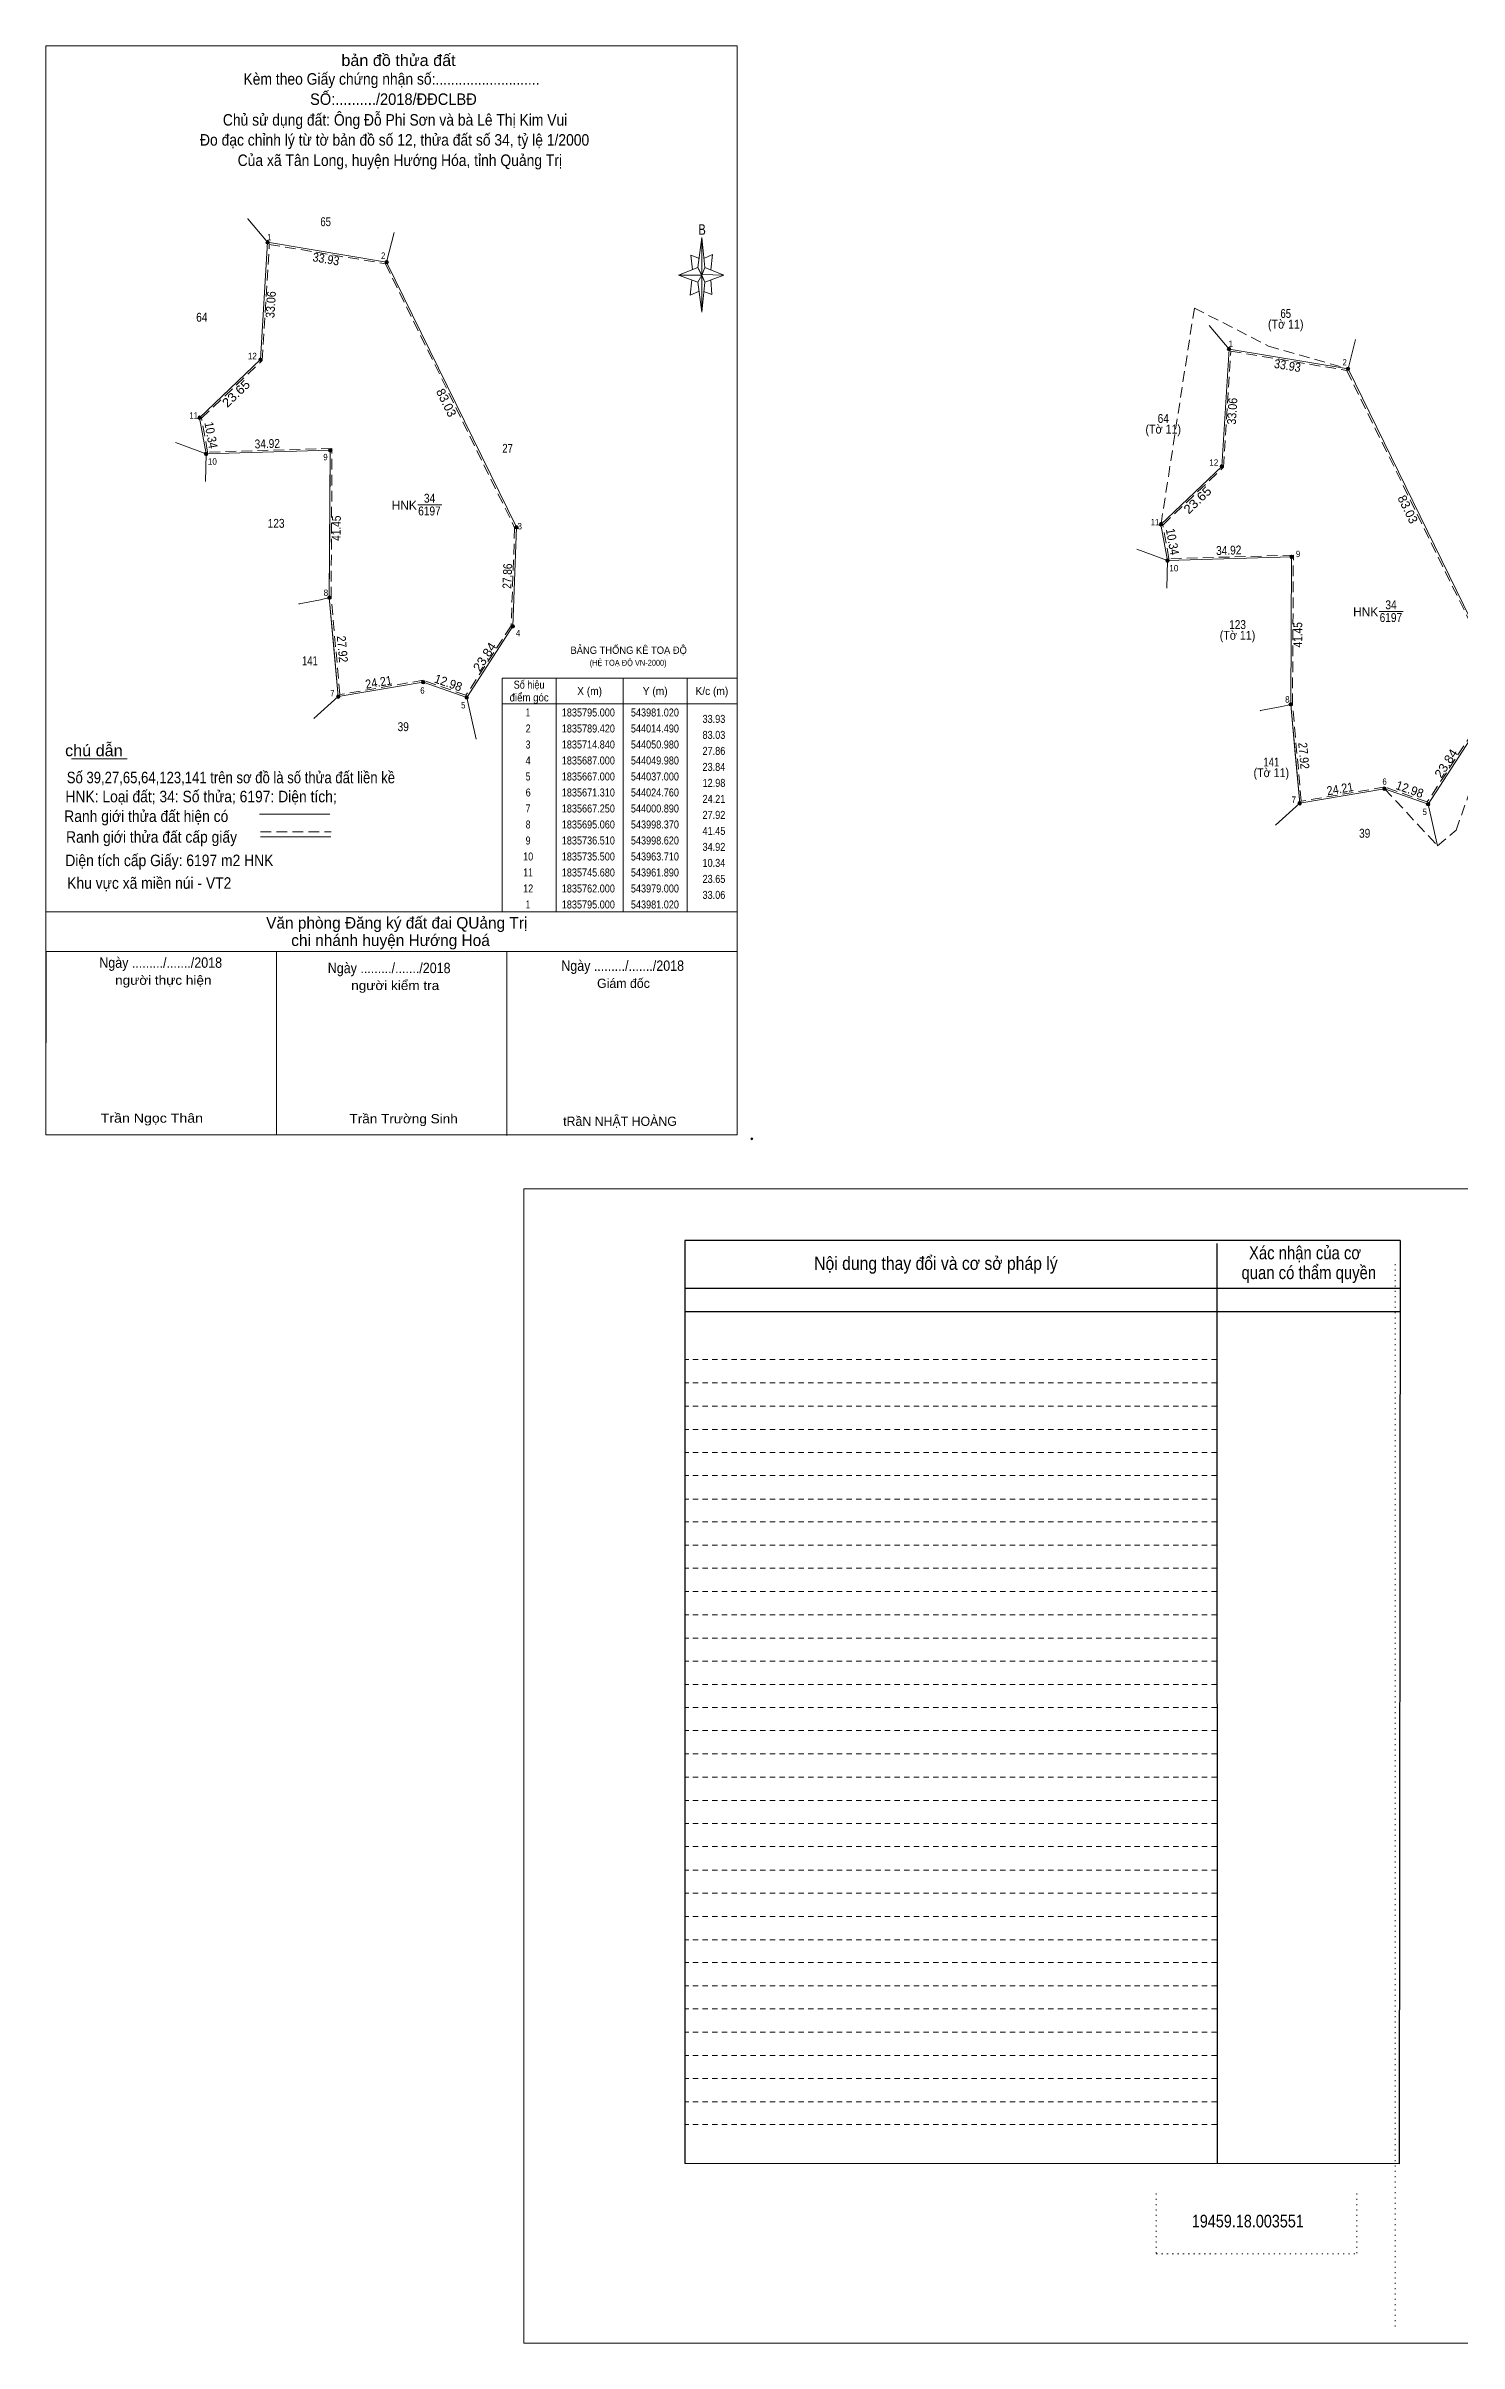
# Model space of a CAD drawing. Header units: metres. Extents: x 543204 to 544731, y 1835234 to 1835953.
# Drawn here: x 543648 to 544046, y 1835234 to 1835880 of the extents above; entities that cross this region are included whole.
import ezdxf
from ezdxf.enums import TextEntityAlignment as Align

# ---------------------------------------------------------------- set-up
doc = ezdxf.new("R2010")
doc.units = ezdxf.units.M
doc.header["$PDMODE"] = 32
doc.header["$PDSIZE"] = 0.5
for name, pattern in [('DOTTED', [1.5, 0.3, -1.2]), ('MEDIUM_DASHED', [4.5, 3, -1.5]), ('SHORT_DASHED', [2.7, 1.5, -1.2])]:
    doc.linetypes.add(name, pattern=pattern)
for name, color, linetype, lineweight in [('1', 7, 'DOTTED', 13), ('10', 7, 'Continuous', 13), ('17', 7, 'Continuous', 13), ('18', 7, 'Continuous', 25), ('28', 7, 'SHORT_DASHED', 13), ('5', 7, 'Continuous', 13), ('52', 7, 'Continuous', 13), ('54', 7, 'Continuous', 13), ('6', 7, 'Continuous', 13), ('63', 7, 'Continuous', 13)]:
    doc.layers.add(name, color=color, linetype=linetype, lineweight=lineweight)

msp = doc.modelspace()

# ---------------------------------------------------------------- hatches: boundary and pattern name
at = {"layer": '63'}
for points in [[(543711.171, 1835825.005, 1), (543710.171, 1835825.005, 1)], [(543744.641, 1835819.425, 1), (543743.641, 1835819.425, 1)], [(543709.151, 1835792.005, 1), (543708.151, 1835792.005, 1)], [(543981.52, 1835795, 1), (543980.52, 1835795, 1)], [(544014.99, 1835789.42, 1), (544013.99, 1835789.42, 1)], [(543692.041, 1835775.685, 1), (543691.041, 1835775.685, 1)], [(543728.771, 1835766.515, 1), (543727.771, 1835766.515, 1)], [(543693.861, 1835765.505, 1), (543692.861, 1835765.505, 1)], [(543979.5, 1835762, 1), (543978.5, 1835762, 1)], [(543781.131, 1835744.845, 1), (543780.131, 1835744.845, 1)], [(543962.39, 1835745.68, 1), (543961.39, 1835745.68, 1)], [(543964.21, 1835735.5, 1), (543963.21, 1835735.5, 1)], [(543999.12, 1835736.51, 1), (543998.12, 1835736.51, 1)], [(543728.521, 1835725.065, 1), (543727.521, 1835725.065, 1)], [(543780.131, 1835717.005, 1), (543779.131, 1835717.005, 1)], [(543731.041, 1835697.255, 1), (543730.041, 1835697.255, 1)], [(543754.911, 1835701.315, 1), (543753.911, 1835701.315, 1)], [(543767.151, 1835697.005, 1), (543766.151, 1835697.005, 1)], [(543998.87, 1835695.06, 1), (543997.87, 1835695.06, 1)], [(544025.26, 1835671.31, 1), (544024.26, 1835671.31, 1)], [(544001.39, 1835667.25, 1), (544000.39, 1835667.25, 1)], [(544037.5, 1835667, 1), (544036.5, 1835667, 1)]]:
    msp.add_hatch(color=256, dxfattribs=at).paths.add_polyline_path(points)

# ---------------------------------------------------------------- linework, layer by layer
at = {"layer": '1'}
for p, q in [((544027.76, 1835537.62), (544027.76, 1835238.82)), ((543960.58, 1835276.24), (543960.58, 1835259.24)), ((544016.96, 1835276.24), (544016.96, 1835259.24)), ((543960.58, 1835259.24), (544016.96, 1835259.24))]:
    msp.add_line(p, q, dxfattribs=at)
at = {"layer": '1', "linetype": 'Continuous'}
for points in [[(543710.67, 1835825.01), (543744.14, 1835819.43), (543780.63, 1835744.85), (543779.63, 1835717.01), (543766.65, 1835697.01), (543754.41, 1835701.32), (543730.54, 1835697.26), (543728.02, 1835725.07), (543728.27, 1835766.52), (543693.36, 1835765.51), (543691.54, 1835775.69), (543708.65, 1835792.01)], [(543981.02, 1835795), (544014.49, 1835789.42), (544050.98, 1835714.84), (544049.98, 1835687), (544037, 1835667), (544024.76, 1835671.31), (544000.89, 1835667.25), (543998.37, 1835695.06), (543998.62, 1835736.51), (543963.71, 1835735.5), (543961.89, 1835745.68), (543979, 1835762)], [(543782.72, 1835234.18), (544245.42, 1835234.18), (544245.42, 1835558.84), (543782.72, 1835558.84)], [(543782.72, 1835558.84), (544245.42, 1835558.84), (544245.42, 1835234.18), (543782.72, 1835234.18)]]:
    msp.add_lwpolyline(points, close=True, dxfattribs=at)
at = {"layer": '1', "linetype": 'MEDIUM_DASHED'}
for points in [[(543711.14, 1835824.43), (543743.8, 1835818.98), (543780.13, 1835744.74), (543779.14, 1835717.17), (543766.44, 1835697.61), (543754.45, 1835701.83), (543730.99, 1835697.84), (543728.52, 1835725.09), (543728.77, 1835767.03), (543693.78, 1835766.02), (543692.08, 1835775.51), (543709.14, 1835791.78)], [(543981.49, 1835794.42), (544014.15, 1835788.97), (544050.48, 1835714.73), (544049.49, 1835687.16), (544036.79, 1835667.6), (544024.8, 1835671.82), (544001.34, 1835667.83), (543998.87, 1835695.08), (543999.12, 1835737.02), (543964.13, 1835736.01), (543962.43, 1835745.5), (543979.49, 1835761.77)]]:
    msp.add_lwpolyline(points, close=True, dxfattribs=at)
at = {"layer": '10'}
for p, q in [((543693.36, 1835765.51), (543684.76, 1835768.75)), ((543693.36, 1835765.51), (543693.22, 1835757.73)), ((543963.71, 1835735.5), (543955.11, 1835738.74)), ((543963.71, 1835735.5), (543963.57, 1835727.72)), ((543730.54, 1835697.26), (543728.02, 1835725.07)), ((543723.7, 1835691.09), (543730.54, 1835697.26)), ((544000.89, 1835667.25), (543998.37, 1835695.06)), ((543994.05, 1835661.08), (544000.89, 1835667.25))]:
    msp.add_line(p, q, dxfattribs=at)
for points in [[(543693.36, 1835765.51), (543728.27, 1835766.52), (543728.02, 1835725.07)], [(543693.36, 1835765.51), (543728.27, 1835766.52), (543728.02, 1835725.07)], [(543963.71, 1835735.5), (543998.62, 1835736.51), (543998.37, 1835695.06)], [(543963.71, 1835735.5), (543998.62, 1835736.51), (543998.37, 1835695.06)], [(543728.02, 1835725.07), (543725.56, 1835724.46), (543719.56, 1835723.32), (543719.47, 1835723.26)], [(543723.7, 1835691.09), (543730.54, 1835697.26), (543728.02, 1835725.07)], [(543998.37, 1835695.06), (543995.91, 1835694.45), (543989.91, 1835693.31), (543989.82, 1835693.25)], [(543994.05, 1835661.08), (544000.89, 1835667.25), (543998.37, 1835695.06)]]:
    msp.add_lwpolyline(points, dxfattribs=at)
at = {"layer": '17'}
for p, q in [((543655.5, 1835679.77), (543671.13, 1835679.77)), ((543648.33, 1835573.96), (543648.37, 1835625.6)), ((543713.13, 1835573.91), (543713.17, 1835625.53)), ((543777.93, 1835573.85), (543777.97, 1835625.49))]:
    msp.add_line(p, q, dxfattribs=at)
at = {"layer": '28', "linetype": 'Continuous', "lineweight": 25}
for p, q in [((544029.14, 1835544.28), (543827.96, 1835544.28)), ((543977.58, 1835543.46), (543977.72, 1835284.62)), ((544029.14, 1835544.28), (544028.9, 1835284.6)), ((544029.14, 1835530.74), (543828.18, 1835530.74)), ((544029.14, 1835530.74), (543828.18, 1835530.74)), ((544029.14, 1835524.18), (543828.18, 1835524.18)), ((544028.9, 1835284.6), (543827.96, 1835284.72))]:
    msp.add_line(p, q, dxfattribs=at)
at = {"layer": '28'}
for p, q in [((543977.58, 1835510.76), (543827.96, 1835510.76)), ((543977.58, 1835504.26), (543827.96, 1835504.26)), ((543977.58, 1835497.7), (543827.96, 1835497.7)), ((543977.58, 1835491.14), (543827.96, 1835491.14)), ((543977.58, 1835484.66), (543827.96, 1835484.66)), ((543977.58, 1835478.14), (543827.96, 1835478.14)), ((543977.58, 1835471.56), (543827.96, 1835471.56)), ((543977.58, 1835465.14), (543827.96, 1835465.14)), ((543977.58, 1835458.58), (543827.96, 1835458.58)), ((543977.58, 1835452.1), (543827.96, 1835452.1)), ((543977.58, 1835445.56), (543827.96, 1835445.56)), ((543977.58, 1835438.98), (543827.96, 1835438.98)), ((543977.58, 1835432.42), (543827.96, 1835432.42)), ((543977.58, 1835425.96), (543827.96, 1835425.96)), ((543977.58, 1835419.44), (543827.96, 1835419.44)), ((543977.58, 1835412.92), (543827.96, 1835412.92)), ((543977.58, 1835406.42), (543827.96, 1835406.42)), ((543977.58, 1835399.94), (543827.96, 1835399.94)), ((543977.58, 1835393.38), (543827.96, 1835393.38)), ((543977.58, 1835386.82), (543827.96, 1835386.82)), ((543977.58, 1835380.3), (543827.96, 1835380.3)), ((543977.58, 1835373.8), (543827.96, 1835373.8)), ((543977.58, 1835367.22), (543827.96, 1835367.22)), ((543977.58, 1835360.74), (543827.96, 1835360.74)), ((543977.58, 1835354.18), (543827.96, 1835354.18)), ((543977.58, 1835347.62), (543827.96, 1835347.62)), ((543977.58, 1835341.2), (543827.96, 1835341.2)), ((543977.58, 1835334.62), (543827.96, 1835334.62)), ((543977.58, 1835328.14), (543827.96, 1835328.14)), ((543977.58, 1835321.58), (543827.96, 1835321.58)), ((543977.58, 1835315.1), (543827.96, 1835315.1)), ((543977.58, 1835308.6), (543827.96, 1835308.6)), ((543977.58, 1835302), (543827.96, 1835302)), ((543977.58, 1835295.62), (543827.96, 1835295.62))]:
    msp.add_line(p, q, dxfattribs=at)
at = {"layer": '28', "linetype": 'Continuous', "lineweight": 25}
msp.add_lwpolyline([(544029.14, 1835544.28), (543827.96, 1835544.28), (543827.96, 1835284.72)], dxfattribs=at)
at = {"layer": '5'}
for p, q in [((543831.65, 1835817.9), (543832.73, 1835826.33)), ((543831.65, 1835813.8), (543826.25, 1835815.74)), ((543833.59, 1835813.8), (543832.73, 1835805.37)), ((543833.59, 1835817.9), (543838.99, 1835815.74)), ((543835.32, 1835814.45), (543835.54, 1835810.34)), ((543835.54, 1835810.34), (543833.38, 1835811.21))]:
    msp.add_line(p, q, dxfattribs=at)
for points in [[(543648.33, 1835880.24), (543842.73, 1835880.24), (543842.73, 1835573.96), (543648.33, 1835573.96)], [(543832.73, 1835826.33), (543833.59, 1835817.9), (543832.73, 1835815.74)], [(543832.73, 1835815.74), (543826.25, 1835815.74), (543831.65, 1835817.9), (543833.59, 1835813.8), (543838.99, 1835815.74), (543832.73, 1835815.96)], [(543832.73, 1835815.74), (543832.73, 1835805.37), (543831.65, 1835813.8)]]:
    msp.add_lwpolyline(points, close=True, dxfattribs=at)
for points in [[(543832.08, 1835820.49), (543829.7, 1835821.36), (543830.14, 1835817.25)], [(543833.38, 1835820.49), (543835.75, 1835821.57), (543835.32, 1835817.25)], [(543832.73, 1835815.74), (543831.65, 1835817.9), (543826.25, 1835815.74)], [(543829.92, 1835814.45), (543829.49, 1835810.13), (543831.86, 1835811.21)], [(543832.73, 1835815.74), (543833.59, 1835813.8), (543838.99, 1835815.74)]]:
    msp.add_lwpolyline(points, dxfattribs=at)
at = {"layer": '52'}
for p, q in [((543705.05, 1835831.65), (543705.11, 1835831.58)), ((543705.12, 1835831.58), (543710.67, 1835825.01)), ((543780.63, 1835744.85), (543744.14, 1835819.43)), ((543975.4, 1835801.64), (543975.46, 1835801.57)), ((543975.47, 1835801.57), (543981.02, 1835795)), ((544050.98, 1835714.84), (544014.49, 1835789.42)), ((543729.28, 1835711.17), (543730.54, 1835697.26)), ((543730.54, 1835697.26), (543754.41, 1835701.32)), ((543766.65, 1835697.01), (543769.34, 1835685.28)), ((543999.63, 1835681.16), (544000.89, 1835667.25)), ((544000.89, 1835667.25), (544024.76, 1835671.31)), ((544037, 1835667), (544039.69, 1835655.27))]:
    msp.add_line(p, q, dxfattribs=at)
for points in [[(543691.54, 1835775.69), (543708.65, 1835792.01), (543710.67, 1835825.01), (543744.14, 1835819.43)], [(543961.89, 1835745.68), (543979, 1835762), (543981.02, 1835795), (544014.49, 1835789.42)], [(543693.36, 1835765.51), (543728.27, 1835766.52), (543728.15, 1835745.79)], [(543728.15, 1835745.79), (543728.02, 1835725.07), (543729.28, 1835711.17), (543730.54, 1835697.26)], [(543754.41, 1835701.32), (543766.65, 1835697.01), (543779.63, 1835717.01), (543780.63, 1835744.85)], [(543963.71, 1835735.5), (543998.62, 1835736.51), (543998.5, 1835715.78)], [(543998.5, 1835715.78), (543998.37, 1835695.06), (543999.63, 1835681.16), (544000.89, 1835667.25)], [(544024.76, 1835671.31), (544037, 1835667), (544049.98, 1835687), (544050.98, 1835714.84)]]:
    msp.add_lwpolyline(points, dxfattribs=at)
at = {"layer": '54'}
for p, q in [((543744.14, 1835819.43), (543746.27, 1835827.73)), ((544014.49, 1835789.42), (544016.62, 1835797.72))]:
    msp.add_line(p, q, dxfattribs=at)
for points in [[(543693.36, 1835765.51), (543728.27, 1835766.52), (543728.02, 1835725.07)], [(543693.36, 1835765.51), (543728.27, 1835766.52), (543728.02, 1835725.07)], [(543963.71, 1835735.5), (543998.62, 1835736.51), (543998.37, 1835695.06)], [(543963.71, 1835735.5), (543998.62, 1835736.51), (543998.37, 1835695.06)], [(543723.7, 1835691.09), (543730.54, 1835697.26), (543728.02, 1835725.07)], [(543723.7, 1835691.09), (543730.54, 1835697.26), (543728.02, 1835725.07)], [(543994.05, 1835661.08), (544000.89, 1835667.25), (543998.37, 1835695.06)], [(543994.05, 1835661.08), (544000.89, 1835667.25), (543998.37, 1835695.06)]]:
    msp.add_lwpolyline(points, dxfattribs=at)
at = {"layer": '6'}
for p, q in [((543708.39, 1835664.18), (543728.14, 1835664.18)), ((543708.7, 1835657.85), (543728.44, 1835657.85)), ((543648.33, 1835636.72), (543842.73, 1835636.72)), ((543648.33, 1835636.72), (543842.73, 1835636.72)), ((543648.33, 1835625.58), (543842.73, 1835625.58))]:
    msp.add_line(p, q, dxfattribs=at)
at = {"layer": '6', "linetype": 'MEDIUM_DASHED'}
msp.add_line((543708.7, 1835659.19), (543728.57, 1835659.19), dxfattribs=at)
at = {"layer": '6'}
msp.add_point((543846.83, 1835572.88), dxfattribs=at)
at = {"layer": '63', "linetype": 'MEDIUM_DASHED'}
for q in [(543961.89, 1835745.68), (543992.13, 1835795.83)]:
    msp.add_line((543971.28, 1835806.52), q, dxfattribs=at)
at = {"layer": '63'}
for p, q in [((543691.54, 1835775.69), (543693.36, 1835765.51)), ((543752.89, 1835751.15), (543759.62, 1835751.15)), ((543961.89, 1835745.68), (543963.71, 1835735.5)), ((544023.24, 1835721.14), (544029.97, 1835721.14)), ((543791.79, 1835702.42), (543791.79, 1835636.72)), ((543810.69, 1835702.42), (543810.69, 1835636.72)), ((543828.69, 1835702.42), (543828.69, 1835636.72)), ((543776.67, 1835695.22), (543842.73, 1835695.22))]:
    msp.add_line(p, q, dxfattribs=at)
at = {"layer": '63', "linetype": 'MEDIUM_DASHED'}
for points in [[(543971.28, 1835806.52), (543992.13, 1835795.83), (544014.49, 1835789.42)], [(544024.76, 1835671.31), (544039.69, 1835655.27), (544044.89, 1835659.66), (544054.28, 1835686.48), (544053.62, 1835709.45), (544050.98, 1835714.84)]]:
    msp.add_lwpolyline(points, dxfattribs=at)
at = {"layer": '63'}
msp.add_lwpolyline([(543776.67, 1835702.42), (543842.73, 1835702.42), (543842.73, 1835636.72), (543776.67, 1835636.72)], close=True, dxfattribs=at)
for centre in [(543710.671, 1835825.005), (543744.141, 1835819.425), (543708.651, 1835792.005), (543981.02, 1835795), (544014.49, 1835789.42), (543691.541, 1835775.685), (543728.271, 1835766.515), (543693.361, 1835765.505), (543979, 1835762), (543780.631, 1835744.845), (543961.89, 1835745.68), (543963.71, 1835735.5), (543998.62, 1835736.51), (543728.021, 1835725.065), (543779.631, 1835717.005), (543730.541, 1835697.255), (543754.411, 1835701.315), (543766.651, 1835697.005), (543998.37, 1835695.06), (544024.76, 1835671.31), (544000.89, 1835667.25), (544037, 1835667)]:
    msp.add_circle(centre, 0.5, dxfattribs=at)

# ---------------------------------------------------------------- texts
at = {"layer": '1', "width": 0.85}
for s, p in [('34', (543756.205, 1835751.79)), ('6197', (543756.17, 1835748.2)), ('34', (544026.575, 1835721.81)), ('6197', (544026.54, 1835718.22))]:
    msp.add_text(s, height=2.5, dxfattribs=at).set_placement(p, align=Align.CENTER)
at = {"layer": '1'}
for p in [(543749.08, 1835749.82), (544019.45, 1835719.84)]:
    msp.add_text('HNK', height=2.5, dxfattribs=at).set_placement(p, align=Align.CENTER)
for s, height, width, p in [('BẢNG THỐNG KÊ TOẠ ĐỘ ', 2.07, 0.95, (543795.84, 1835709.26)), ('(HỆ TOẠ ĐỘ VN-2000)', 1.674, 0.9, (543801.25, 1835705.91))]:
    msp.add_text(s, height=height, dxfattribs=dict(at, width=width)).set_placement(p)
at = {"layer": '18', "width": 0.85}
msp.add_text('19459.18.003551', height=3.56, dxfattribs=at).set_placement((543986.31, 1835266.7), align=Align.CENTER)
at = {"layer": '28'}
for s, width, p in [('Xác nhận của cơ', 0.85, (544002.4, 1835538.98)), ('Xác nhận của cơ', 0.85, (544002.4, 1835538.98)), ('Nội dung thay đổi và cơ sở pháp lý', 0.9, (543898.6, 1835536.02)), ('Nội dung thay đổi và cơ sở pháp lý', 0.9, (543898.6, 1835536.02)), (' quan có thẩm quyền', 0.85, (544002.88, 1835533.42)), (' quan có thẩm quyền', 0.85, (544002.88, 1835533.42))]:
    msp.add_text(s, height=3.674, dxfattribs=dict(at, width=width)).set_placement(p, align=Align.CENTER)
at = {"layer": '5'}
for s, height, width, p in [('bản đồ thửa đất', 3.24, 1.05, (543747.475, 1835874.59)), ('Kèm theo Giấy chứng nhận số:...........................', 3.24, 0.9, (543745.495, 1835869.34)), ('SỐ:........../2018/ĐĐCLBĐ', 3.24, 0.95, (543746.045, 1835863.65)), ('Chủ sử dụng đất: Ông Đỗ Phi Sơn và bà Lê Thị Kim Vui', 3.24, 0.9, (543746.51, 1835857.83)), ('Đo đạc chỉnh lý từ tờ bản đồ số 12, thửa đất số 34, tỷ lệ 1/2000 ', 3.24, 0.9, (543746.92, 1835852.2)), ('Của xã Tân Long, huyện Hướng Hóa, tỉnh Quảng Trị', 3.24, 0.9, (543747.855, 1835846.47)), ('B', 2.976, 0.8, (543832.83, 1835827.12))]:
    msp.add_text(s, height=height, dxfattribs=dict(at, width=width)).set_placement(p, align=Align.CENTER)
at = {"layer": '6'}
for s, width, p in [('chú dẫn', 1.05, (543653.72, 1835680.48)), ('Số 39,27,65,64,123,141 trên sơ đồ là số thửa đất liền kề', 0.85, (543654.19, 1835672.87)), ('HNK: Loại đất; 34: Số thửa; 6197: Diện tích;', 0.9, (543653.8, 1835667.52)), ('Ranh giới thửa đất hiện có ', 0.9, (543653.47, 1835661.98)), ('Ranh giới thửa đất cấp giấy', 0.9, (543653.98, 1835656.15)), ('Diện tích cấp Giấy: 6197 m2 HNK', 0.9, (543653.78, 1835649.56)), ('Khu vực xã miền núi - VT2', 0.9, (543654.3, 1835643.19))]:
    msp.add_text(s, height=3.24, dxfattribs=dict(at, width=width)).set_placement(p)
for s, height, p in [(' Văn phòng Đăng ký đất đai QUảng Trị', 3.24, (543746.38, 1835632)), ('chi nhánh huyện Hướng Hoá', 3.24, (543745.23, 1835627.1)), ('Giám đốc', 2.592, (543810.735, 1835615.31)), ('tRầN NHẬT HOÀNG', 2.592, (543809.76, 1835576.51))]:
    msp.add_text(s, height=height, dxfattribs=at).set_placement(p, align=Align.CENTER)
for s, height, width, p in [('Ngày ........./......./2018', 2.916, 0.9, (543680.59, 1835620.97)), ('người thực hiện', 2.592, 1.1, (543681.33, 1835616.19)), ('Ngày ........./......./2018', 2.916, 0.9, (543744.85, 1835619.46)), ('Ngày ........./......./2018', 2.916, 0.9, (543810.51, 1835620.11)), ('người kiểm tra', 2.592, 1.1, (543746.55, 1835614.71)), ('Trần Ngọc Thân', 2.59, 1.15, (543678.12, 1835577.4)), ('Trần Trường Sinh', 2.59, 1.1, (543748.91, 1835577.22))]:
    msp.add_text(s, height=height, dxfattribs=dict(at, width=width)).set_placement(p, align=Align.CENTER)
at = {"layer": '63'}
for s, height, width, p in [('65', 2.5, 0.8, (543726.99, 1835829.56)), ('65', 2.5, 0.8, (543996.98, 1835803.74)), ('64', 2.5, 0.85, (543692.165, 1835802.69)), ('(Tờ 11)', 2.5, 0.9, (543996.975, 1835800.74)), ('(Tờ 11)', 2.5, 0.9, (543962.525, 1835771.21)), ('64', 2.5, 0.85, (543962.535, 1835774.21)), ('27', 2.5, 0.8, (543778.15, 1835765.82)), ('123', 2.5, 0.85, (543713.05, 1835744.72)), ('(Tờ 11)', 2.5, 0.9, (543983.415, 1835713.24)), ('123', 2.5, 0.85, (543983.42, 1835716.24)), ('141', 2.5, 0.8, (543722.555, 1835706.07)), ('Số hiệu', 2.25, 0.85, (543784.205, 1835699.48)), ('điểm góc', 2.25, 0.9, (543784.21, 1835695.88)), ('X (m)', 2.25, 0.95, (543801.215, 1835697.68)), ('Y (m)', 2.25, 0.95, (543819.655, 1835697.68)), ('K/c (m)', 2.25, 0.95, (543835.595, 1835697.68)), ('39', 2.5, 0.85, (543748.805, 1835687.53)), (' 2', 2.25, 0.85, (543783.58, 1835687.15)), (' 1', 2.25, 0.75, (543783.57, 1835691.65)), ('1835795.000', 2.25, 0.85, (543800.855, 1835691.65)), ('1835789.420', 2.25, 0.85, (543800.855, 1835687.15)), ('543981.020', 2.25, 0.85, (543819.58, 1835691.65)), ('544014.490', 2.25, 0.85, (543819.58, 1835687.15)), (' 3', 2.25, 0.8, (543783.575, 1835682.65)), ('1835714.840', 2.25, 0.85, (543800.855, 1835682.65)), ('544050.980', 2.25, 0.85, (543819.58, 1835682.65)), (' 4', 2.25, 0.85, (543783.575, 1835678.15)), ('1835687.000', 2.25, 0.85, (543800.855, 1835678.15)), ('544049.980', 2.25, 0.85, (543819.58, 1835678.15)), ('(Tờ 11)', 2.5, 0.9, (543992.915, 1835674.59)), ('141', 2.5, 0.8, (543992.925, 1835677.59)), (' 5', 2.25, 0.8, (543783.575, 1835673.65)), (' 6', 2.25, 0.85, (543783.58, 1835669.15)), ('1835667.000', 2.25, 0.85, (543800.855, 1835673.65)), ('1835671.310', 2.25, 0.85, (543800.855, 1835669.15)), ('544037.000', 2.25, 0.85, (543819.58, 1835673.65)), ('544024.760', 2.25, 0.85, (543819.58, 1835669.15)), (' 7', 2.25, 0.8, (543783.575, 1835664.65)), ('1835667.250', 2.25, 0.85, (543800.855, 1835664.65)), ('544000.890', 2.25, 0.85, (543819.58, 1835664.65)), (' 9', 2.25, 0.8, (543783.565, 1835655.65)), (' 8', 2.25, 0.8, (543783.575, 1835660.15)), ('1835695.060', 2.25, 0.85, (543800.855, 1835660.15)), ('1835736.510', 2.25, 0.85, (543800.855, 1835655.65)), ('543998.370', 2.25, 0.85, (543819.58, 1835660.15)), ('543998.620', 2.25, 0.85, (543819.58, 1835655.65)), ('39', 2.5, 0.85, (544019.175, 1835657.55)), (' 10', 2.25, 0.85, (543783.575, 1835651.15)), ('1835735.500', 2.25, 0.85, (543800.855, 1835651.15)), ('543963.710', 2.25, 0.85, (543819.58, 1835651.15)), (' 12', 2.25, 0.85, (543783.58, 1835642.15)), (' 11', 2.25, 0.8, (543783.565, 1835646.65)), ('1835745.680', 2.25, 0.85, (543800.855, 1835646.65)), ('1835762.000', 2.25, 0.85, (543800.855, 1835642.15)), ('543961.890', 2.25, 0.85, (543819.58, 1835646.65)), ('543979.000', 2.25, 0.85, (543819.58, 1835642.15)), (' 1', 2.25, 0.75, (543783.57, 1835637.65)), ('1835795.000', 2.25, 0.85, (543800.855, 1835637.65)), ('543981.020', 2.25, 0.85, (543819.58, 1835637.65))]:
    msp.add_text(s, height=height, dxfattribs=dict(at, width=width)).set_placement(p, align=Align.CENTER)
for s, height, width, p in [(' 1', 1.8, 0.9, (543711.74, 1835825.57)), (' 2', 1.8, 0.9, (543743.77, 1835820.35)), (' 12', 1.8, 0.95, (543707.64, 1835792.13)), (' 1', 1.8, 0.9, (543982.11, 1835795.59)), (' 2', 1.8, 0.9, (544014.14, 1835790.37)), (' 11', 1.8, 0.9, (543691.06, 1835775.4)), (' 10', 1.8, 0.95, (543696.4, 1835762.46)), (' 9', 1.8, 0.9, (543727.54, 1835763.7)), (' 12', 1.8, 0.95, (543978.01, 1835762.15)), (' 11', 1.8, 0.9, (543961.43, 1835745.42)), (' 3', 1.8, 0.95, (543782.2, 1835744.27)), (' 10', 1.8, 0.95, (543966.77, 1835732.48)), (' 9', 1.8, 0.9, (544001.04, 1835736.47)), (' 8', 1.8, 0.95, (543727.7, 1835725.54)), (' 4', 1.8, 0.95, (543781.75, 1835714.22)), (' 7', 1.8, 0.9, (543729.48, 1835697.33)), (' 6', 1.8, 0.9, (543754.8, 1835698.07)), (' 5', 1.8, 0.9, (543766.29, 1835693.91)), (' 8', 1.8, 0.95, (543998.07, 1835695.56)), ('33.93', 2.25, 0.85, (543839.37, 1835689.85)), ('83.03', 2.25, 0.85, (543839.37, 1835685.35)), ('27.86', 2.25, 0.85, (543839.37, 1835680.85)), ('23.84', 2.25, 0.85, (543839.37, 1835676.35)), ('12.98', 2.25, 0.85, (543839.38, 1835671.85)), (' 6', 1.8, 0.9, (544025.36, 1835672.45)), ('27.92', 2.25, 0.85, (543839.37, 1835662.85)), ('24.21', 2.25, 0.85, (543839.38, 1835667.35)), (' 7', 1.8, 0.9, (543999.85, 1835667.35)), (' 5', 1.8, 0.9, (544036.66, 1835663.93)), ('41.45', 2.25, 0.85, (543839.38, 1835658.35)), ('34.92', 2.25, 0.85, (543839.37, 1835653.85)), ('10.34', 2.25, 0.85, (543839.37, 1835649.35)), ('23.65', 2.25, 0.85, (543839.38, 1835644.85)), ('33.06', 2.25, 0.85, (543839.37, 1835640.35))]:
    msp.add_text(s, height=height, dxfattribs=dict(at, width=width)).set_placement(p, align=Align.RIGHT)
for s, rotation, width, p in [('33.93', 350.535, 0.9, (543726.889, 1835819.09)), ('33.06', 86.497, 0.9, (543712.786, 1835807.424)), ('23.65', 43.646, 1.1, (543702.657, 1835781.578)), ('33.93', 350.535, 0.9, (543997.259, 1835789.11)), ('33.06', 86.497, 0.9, (543983.156, 1835777.444)), ('10.34', 280.136, 0.9, (543693.538, 1835770.57)), ('34.92', 1.657, 0.85, (543710.609, 1835767.126)), ('23.65', 43.646, 1.1, (543973.027, 1835751.598)), ('41.45', 89.654, 0.85, (543731.232, 1835744.592)), ('10.34', 280.136, 0.9, (543963.908, 1835740.59)), ('27.86', 87.943, 0.85, (543779.322, 1835731.085)), ('34.92', 1.657, 0.85, (543980.979, 1835737.146)), ('41.45', 89.654, 0.85, (544001.602, 1835714.612)), ('27.92', 275.178, 0.9, (543730.447, 1835710.488)), ('23.84', 57.016, 1.05, (543772.74, 1835707.739)), ('24.21', 9.653, 0.9, (543742.09, 1835700.071)), ('12.98', 340.602, 0.95, (543761.065, 1835699.964)), ('27.92', 275.178, 0.9, (544000.817, 1835680.508)), ('23.84', 57.016, 1.05, (544043.11, 1835677.759)), ('24.21', 9.653, 0.9, (544012.46, 1835670.091)), ('12.98', 340.602, 0.95, (544031.435, 1835669.984))]:
    msp.add_text(s, height=2.5, rotation=rotation, dxfattribs=dict(at, width=width)).set_placement(p, align=Align.CENTER)
for p in [(543759.795, 1835779.349), (544030.165, 1835749.369)]:
    msp.add_text('83.03', height=2.5, rotation=296.071, dxfattribs=at).set_placement(p, align=Align.CENTER)

doc.saveas('drawing.dxf')
